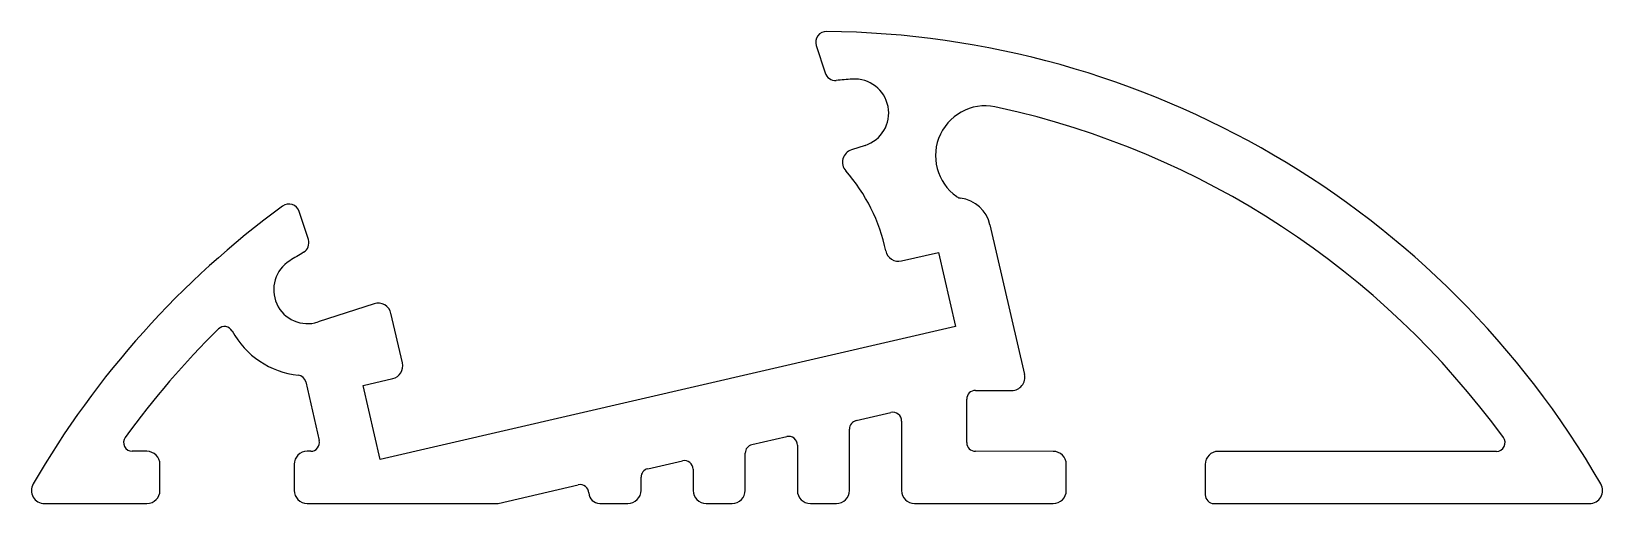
# Model space of a CAD drawing. Extents: x 468.5 to 504.6, y 556.2 to 567.1.
import ezdxf

# ---------------------------------------------------------------- set-up
doc = ezdxf.new("R2010")
doc.units = 0
doc.layers.get('0').update_dxf_attribs({"linetype": 'CONTINUOUS'})

msp = doc.modelspace()

# ---------------------------------------------------------------- linework, layer by layer
for p, q in [((486.541, 566.779), (486.743, 566.153)), ((487.667, 564.484), (487.353, 564.383)), ((474.846, 562.318), (474.638, 562.963)), ((490.541, 562.658), (491.336, 559.216)), ((488.504, 561.827), (489.353, 562.023)), ((489.353, 562.023), (489.747, 560.318)), ((476.365, 560.841), (475.07, 560.424)), ((477.013, 559.481), (476.749, 560.623)), ((489.747, 560.318), (476.5, 557.259)), ((474.786, 559.044), (475.098, 557.695)), ((476.106, 558.964), (476.788, 559.121)), ((476.5, 557.259), (476.106, 558.964)), ((490.006, 557.649), (490.006, 558.649)), ((490.206, 558.849), (491.043, 558.848)), ((487.461, 558.156), (488.261, 558.341)), ((487.306, 556.549), (487.306, 557.961)), ((488.506, 558.146), (488.506, 556.549)), ((485.061, 557.602), (485.861, 557.787)), ((486.106, 557.592), (486.106, 556.549)), ((471.129, 557.449), (470.793, 557.449)), ((471.43, 556.549), (471.429, 557.149)), ((474.519, 557.15), (474.52, 556.55)), ((474.903, 557.45), (474.819, 557.45)), ((482.661, 557.047), (483.461, 557.232)), ((484.906, 556.55), (484.906, 557.407)), ((491.998, 557.448), (490.206, 557.449)), ((492.298, 556.548), (492.298, 557.148)), ((495.498, 557.148), (495.498, 556.448)), ((502.201, 557.448), (495.798, 557.448)), ((482.506, 556.551), (482.506, 556.853)), ((483.706, 557.037), (483.706, 556.55)), ((479.218, 556.252), (481.062, 556.678)), ((468.77, 556.248), (471.13, 556.249)), ((474.82, 556.25), (479.218, 556.252)), ((481.556, 556.251), (482.206, 556.251)), ((484.006, 556.25), (484.606, 556.25)), ((486.406, 556.249), (487.006, 556.249)), ((488.806, 556.249), (491.998, 556.248)), ((495.698, 556.248), (504.347, 556.248))]:
    msp.add_line(p, q)
for centre, radius, start, end in [((486.779, 566.856), 0.25, 89.386, 197.867), ((486.558, 546.255), 20.852, 30.0543, 89.386), ((486.981, 566.23), 0.25, 197.867, 274.8207), ((489.401, 537.537), 28.544, 94.0765, 94.8207), ((487.427, 565.229), 0.782, 287.867, 94.0765), ((490.437, 564.247), 1.149, 73.8952, 234.9823), ((486.558, 546.255), 19.552, 36.0661, 77.6025), ((487.445, 564.098), 0.3, 107.867, 221.3721), ((484.184, 561.225), 4.046, 11.8734, 41.3721), ((489.892, 563.469), 0.2, 234.9823, 262.4744), ((486.558, 546.255), 20.852, 126.1692, 149.9455), ((474.4, 562.886), 0.25, 17.867, 126.1692), ((489.761, 562.478), 0.8, 13.005, 82.4744), ((474.608, 562.241), 0.25, 300.9133, 17.867), ((474.83, 561.168), 0.782, 121.6575, 287.867), ((489.401, 537.537), 28.544, 120.9133, 121.6575), ((488.436, 562.119), 0.3, 191.8734, 283.005), ((476.457, 560.555), 0.3, 13.005, 107.867), ((486.558, 546.255), 19.652, 134.5362, 144.1448), ((472.916, 560.12), 0.2, 28.6945, 134.5362), ((474.83, 561.168), 1.982, 208.6945, 263.7291), ((476.72, 559.414), 0.3, 283.005, 13.005), ((474.592, 558.999), 0.2, 13.005, 83.7291), ((491.043, 559.148), 0.3, 269.9972, 13.005), ((490.206, 558.649), 0.2, 89.9972, 180), ((488.306, 558.146), 0.2, 0, 103.005), ((487.506, 557.961), 0.2, 103.005, 180), ((470.793, 557.649), 0.2, 144.1448, 270.0238), ((474.903, 557.65), 0.2, 270.0238, 13.005), ((485.106, 557.407), 0.2, 103.005, 180), ((485.906, 557.592), 0.2, 0, 103.005), ((490.206, 557.649), 0.2, 180, 269.9972), ((502.201, 557.648), 0.2, 270, 36.0661), ((471.129, 557.149), 0.3, 0.0238, 90.0238), ((474.819, 557.15), 0.3, 90.0536, 180.0238), ((483.506, 557.037), 0.2, 360, 103.005), ((491.998, 557.148), 0.3, 359.9972, 89.9972), ((495.798, 557.148), 0.3, 90, 179.9972), ((482.706, 556.853), 0.2, 103.005, 180), ((468.77, 556.548), 0.3, 149.9455, 270.0238), ((471.13, 556.549), 0.3, 270.0238, 0.0238), ((474.82, 556.55), 0.3, 180.0238, 270.0238), ((481.107, 556.483), 0.2, 2.3032, 103.005), ((481.556, 556.501), 0.25, 182.3032, 269.9789), ((482.206, 556.551), 0.3, 269.9789, 0), ((484.006, 556.55), 0.3, 180, 269.9789), ((484.606, 556.55), 0.3, 269.9789, 0), ((486.406, 556.549), 0.3, 180, 269.9789), ((487.006, 556.549), 0.3, 269.9789, 0), ((488.806, 556.549), 0.3, 180, 269.9972), ((491.998, 556.548), 0.3, 269.9972, 359.9972), ((495.698, 556.448), 0.2, 179.9972, 269.9972), ((504.347, 556.548), 0.3, 269.9972, 30.0543)]:
    msp.add_arc(centre, radius, start, end)

doc.saveas('drawing.dxf')
